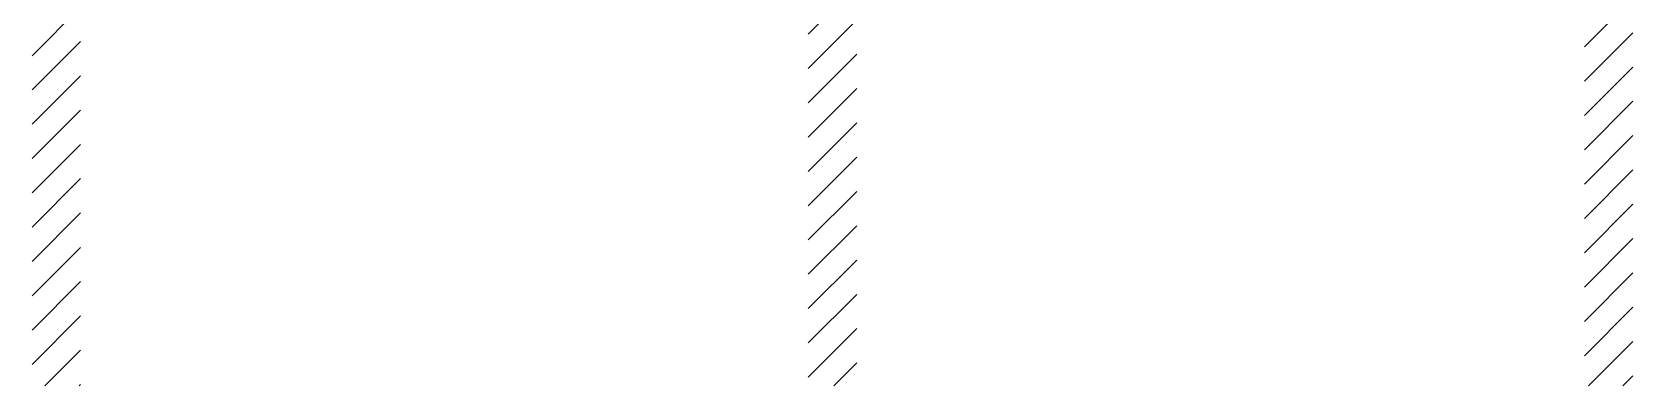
# Paper-space layout 'Layout1' of a CAD drawing. Extents: x -542 to 3071708, y -2912 to 2371007.
# Drawn here: x 6814 to 8464, y 2899 to 3264 of the extents above; entities that cross this region are included whole.
import ezdxf

# ---------------------------------------------------------------- set-up
doc = ezdxf.new("R2010")
doc.units = 0
doc.header["$LTSCALE"] = 500
doc.layers.get('0').update_dxf_attribs({"linetype": 'CONTINUOUS'})

# ---------------------------------------------------------------- blocks, each defined once
blk = doc.blocks.new('*X')
at = {"color": 0}
for p, q in [((7613.6, 4431.6), (7663.6, 4481.6)), ((6813.6, 4409.4), (6863.6, 4459.4)), ((8413.6, 4418.4), (8463.6, 4468.4)), ((7613.6, 4396.3), (7663.6, 4446.3)), ((6813.6, 4374.1), (6863.6, 4424.1)), ((8413.6, 4383.1), (8463.6, 4433.1)), ((7613.6, 4360.9), (7663.6, 4410.9)), ((8413.6, 4347.7), (8463.6, 4397.7)), ((6813.6, 4338.7), (6863.6, 4388.7)), ((7613.6, 4325.5), (7663.6, 4375.5)), ((8413.6, 4312.4), (8463.6, 4362.4)), ((6813.6, 4303.4), (6863.6, 4353.4)), ((7613.6, 4290.2), (7663.6, 4340.2)), ((8413.6, 4277), (8463.6, 4327)), ((6813.6, 4268), (6863.6, 4318)), ((7613.6, 4254.8), (7663.6, 4304.8)), ((8413.6, 4241.7), (8463.6, 4291.7)), ((6813.6, 4232.7), (6863.6, 4282.7)), ((7613.6, 4219.5), (7663.6, 4269.5)), ((6813.6, 4197.3), (6863.6, 4247.3)), ((8413.6, 4206.3), (8463.6, 4256.3)), ((7613.6, 4184.1), (7663.6, 4234.1)), ((6813.6, 4161.9), (6863.6, 4211.9)), ((8413.6, 4171), (8463.6, 4221)), ((7613.6, 4148.8), (7663.6, 4198.8)), ((6813.6, 4126.6), (6863.6, 4176.6)), ((8413.6, 4135.6), (8463.6, 4185.6)), ((7613.6, 4113.4), (7663.6, 4163.4)), ((8413.6, 4100.2), (8463.6, 4150.2)), ((6813.6, 4091.2), (6863.6, 4141.2)), ((7613.6, 4078.1), (7663.6, 4128.1)), ((8417.7, 4069), (8463.6, 4114.9)), ((6826.7, 4069), (6863.6, 4105.9)), ((7639.9, 4069), (7663.6, 4092.7)), ((8453.1, 4069), (8463.6, 4079.5)), ((6862.1, 4069), (6863.6, 4070.5))]:
    blk.add_line(p, q, dxfattribs=at)

psp = doc.layouts.get("Layout1")

# ---------------------------------------------------------------- block references
at = {"color": 0}
psp.add_blockref('*X', (0, -1169.6), dxfattribs=at)
psp.add_blockref('*X', (0, -1169.6), dxfattribs=at)
psp.add_blockref('*X', (0, -1169.6), dxfattribs=at)
psp.add_blockref('*X', (0, -1169.6), dxfattribs=at)

doc.saveas('drawing.dxf')
